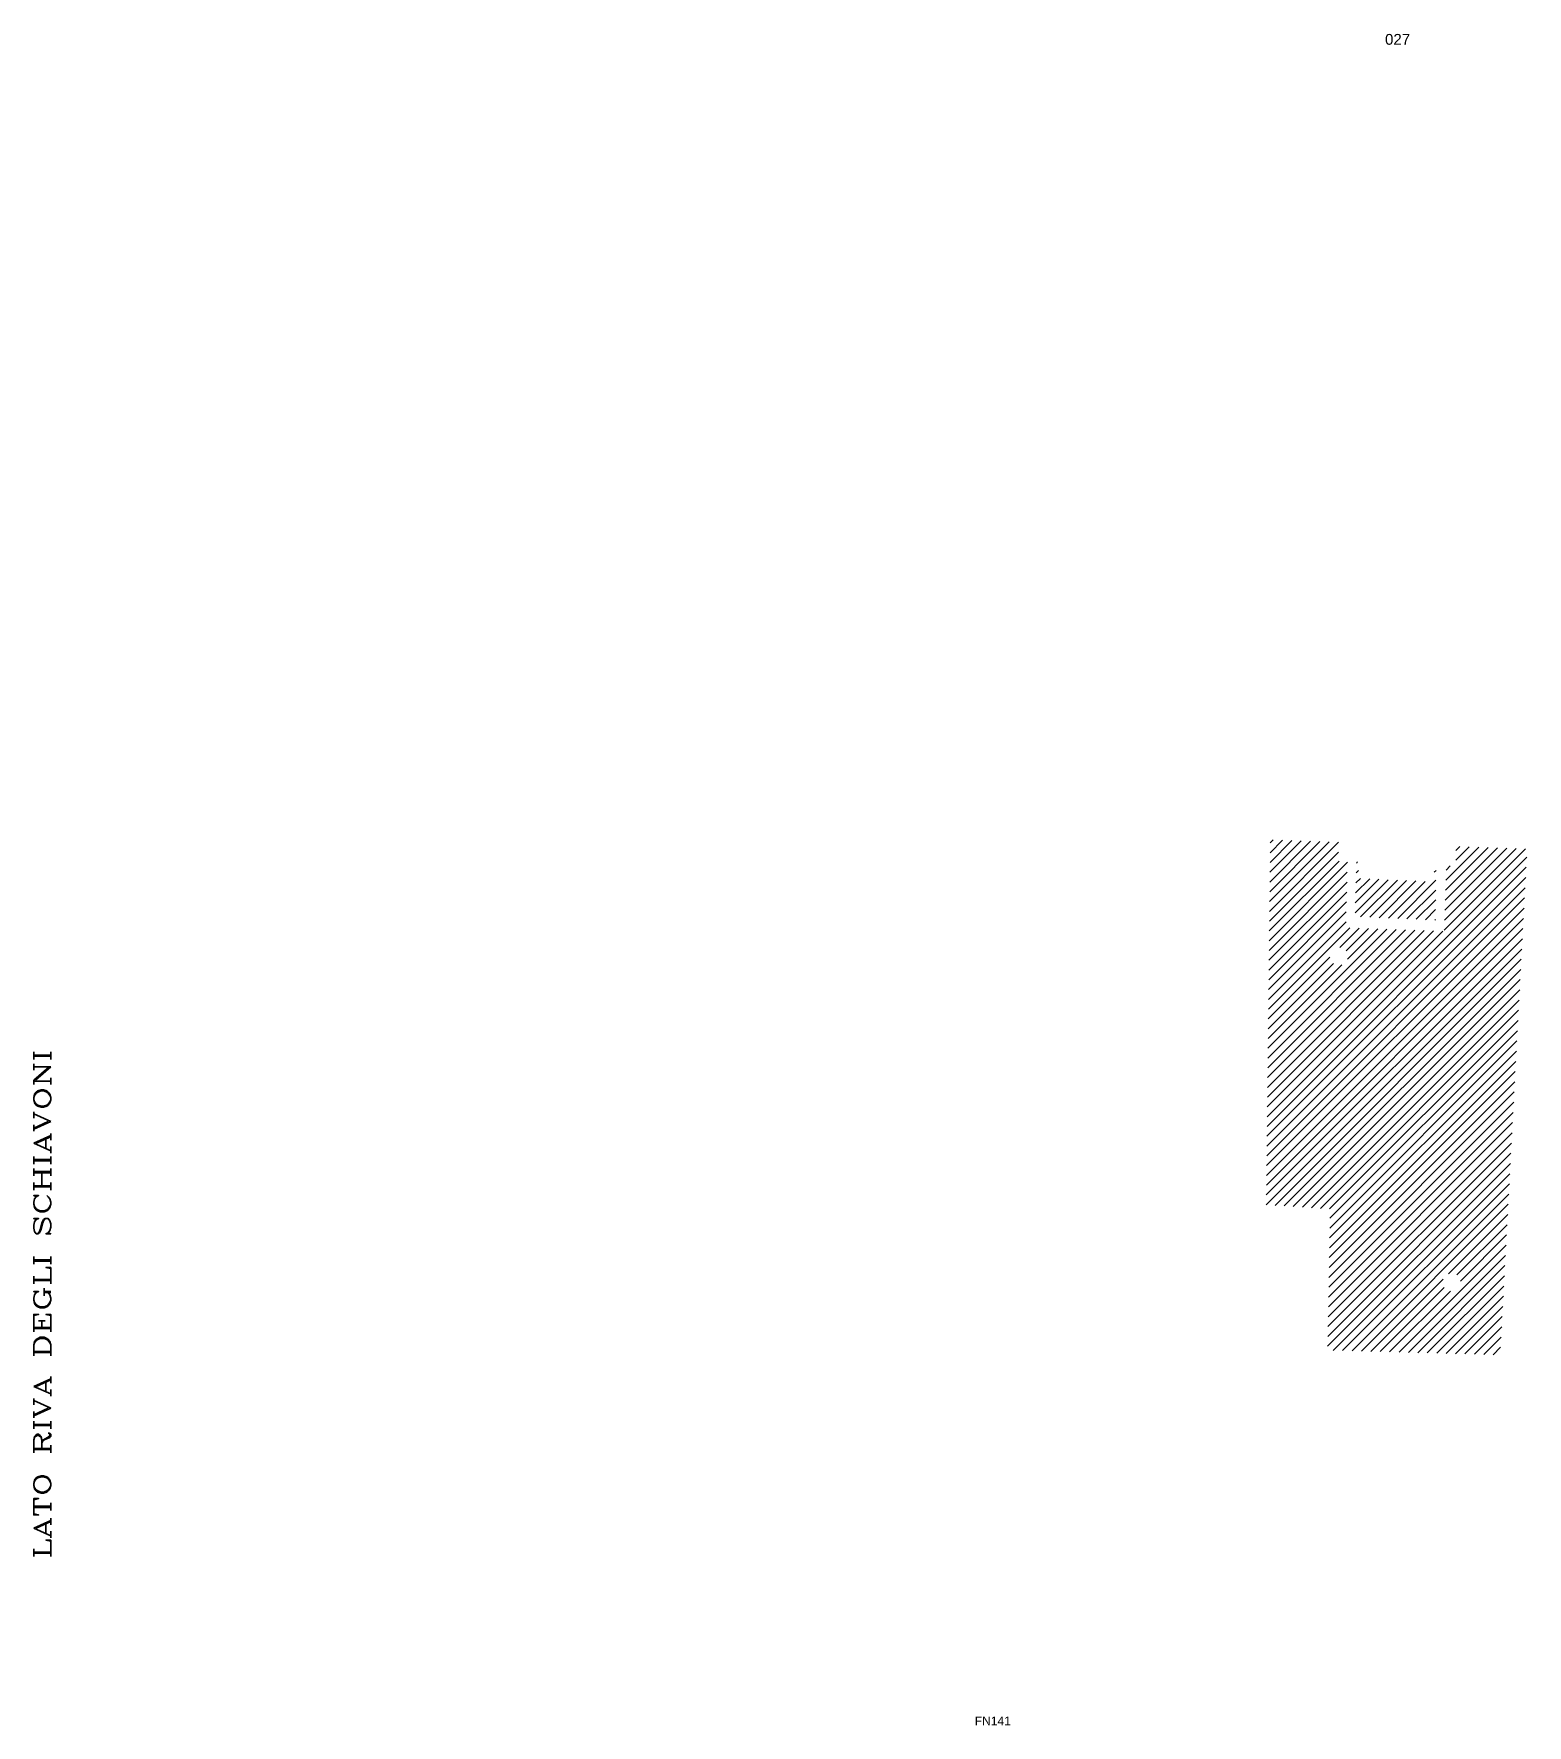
# Model space of a CAD drawing. Header units: millimetres. Extents: x 329 to 2409, y 1105 to 3462.
import ezdxf
from ezdxf.enums import TextEntityAlignment as Align

# ---------------------------------------------------------------- set-up
doc = ezdxf.new("R2010")
doc.units = ezdxf.units.MM
for name, color, linetype, lineweight in [('_sottile', 253, 'Continuous', 5), ('LAMPADINE', 30, 'Continuous', 30), ('muri', 7, 'Continuous', 9), ('num.vani', 66, 'Continuous', 9)]:
    doc.layers.add(name, color=color, linetype=linetype, lineweight=lineweight)
doc.styles.add('DITTA', font='COMPLEX.SHX', dxfattribs={"height": 60})
doc.styles.add('ducale_200', font='arial.ttf', dxfattribs={"height": 1})

msp = doc.modelspace()

# ---------------------------------------------------------------- hatches: boundary and pattern name
at = {"layer": '_sottile'}
h = msp.add_hatch(dxfattribs=at)
h.set_pattern_fill('ANSI31', color=256, scale=3, style=0)
h.set_pattern_definition([(45, (71526.42, 4268.682), (-6.7351921, 6.7351921), [])])
h.paths.add_polyline_path([(2409.5, 2325.9), (2396.4, 2326.4), (2324.5, 2328.9), (2310.1, 2329.4), (2310.1, 2301.8), (2296.7, 2302.4), (2293.7, 2211), (2156.9, 2216.2), (2159.2, 2308.5), (2146, 2309), (2146.8, 2335.2), (2133.5, 2335.7), (2062.8, 2338.2), (2051.5, 2338.6), (2048.5, 2068.7), (2394.8, 2050.3)])
h.paths.add_polyline_path([(2134.6, 2176.3, -1), (2159.6, 2176.3, -1)], flags=16)
h.paths.add_polyline_path([(2282.7, 2303), (2280.3, 2303.1), (2279.6, 2280.1), (2174.6, 2284.9), (2174.6, 2307.8), (2171.7, 2307.9), (2169.4, 2231.5), (2281.6, 2226.6)], flags=17)
edge = h.paths.add_edge_path()
edge.add_line((2394.8, 2050.3), (2048.5, 2068.7))
edge.add_line((2048.5, 2068.7), (2046.6, 1903.3))
edge.add_line((2046.6, 1903.3), (2046, 1846.6))
edge.add_line((2046, 1846.6), (2045.8, 1830.1))
edge.add_line((2045.8, 1830.1), (2134.9, 1824.1))
edge.add_line((2134.9, 1824.1), (2131.3, 1627.5))
edge.add_line((2131.3, 1627.5), (2139.1, 1627.2))
edge.add_line((2139.1, 1627.2), (2193.8, 1625.7))
edge.add_line((2193.8, 1625.7), (2225.9, 1624.8))
edge.add_line((2225.9, 1624.8), (2285.4, 1623.2))
edge.add_line((2285.4, 1623.2), (2312.7, 1622.5))
edge.add_line((2312.7, 1622.5), (2369.4, 1620.9))
edge.add_line((2369.4, 1620.9), (2371.9, 1620.8))
edge.add_line((2371.9, 1620.8), (2394.8, 2050.3))
h.paths.add_polyline_path([(2316.7, 1722.1, -1), (2291.6, 1722.1, -1)], flags=16)

# ---------------------------------------------------------------- texts
at = {"layer": 'LAMPADINE', "color": 150, "insert": (1639.7, 1116.9), "char_height": 12, "width": 613.6, "attachment_point": 1, "line_spacing_factor": 0.75, "style": 'ducale_200'}
msp.add_mtext('FN141', dxfattribs=at)
at = {"layer": 'muri', "style": 'DITTA', "width": 1.5}
msp.add_text('LATO RIVA DEGLI SCHIAVONI', height=23.624, rotation=90, dxfattribs=at).set_placement((352.1, 1691.7), align=Align.CENTER)
at = {"layer": 'num.vani', "linetype": 'Continuous', "insert": (2211.4, 3461.4), "char_height": 15, "width": 1389.35, "attachment_point": 1}
msp.add_mtext('{\\fArial|b0|i0|c0|p34;027}', dxfattribs=at)

doc.saveas('drawing.dxf')
